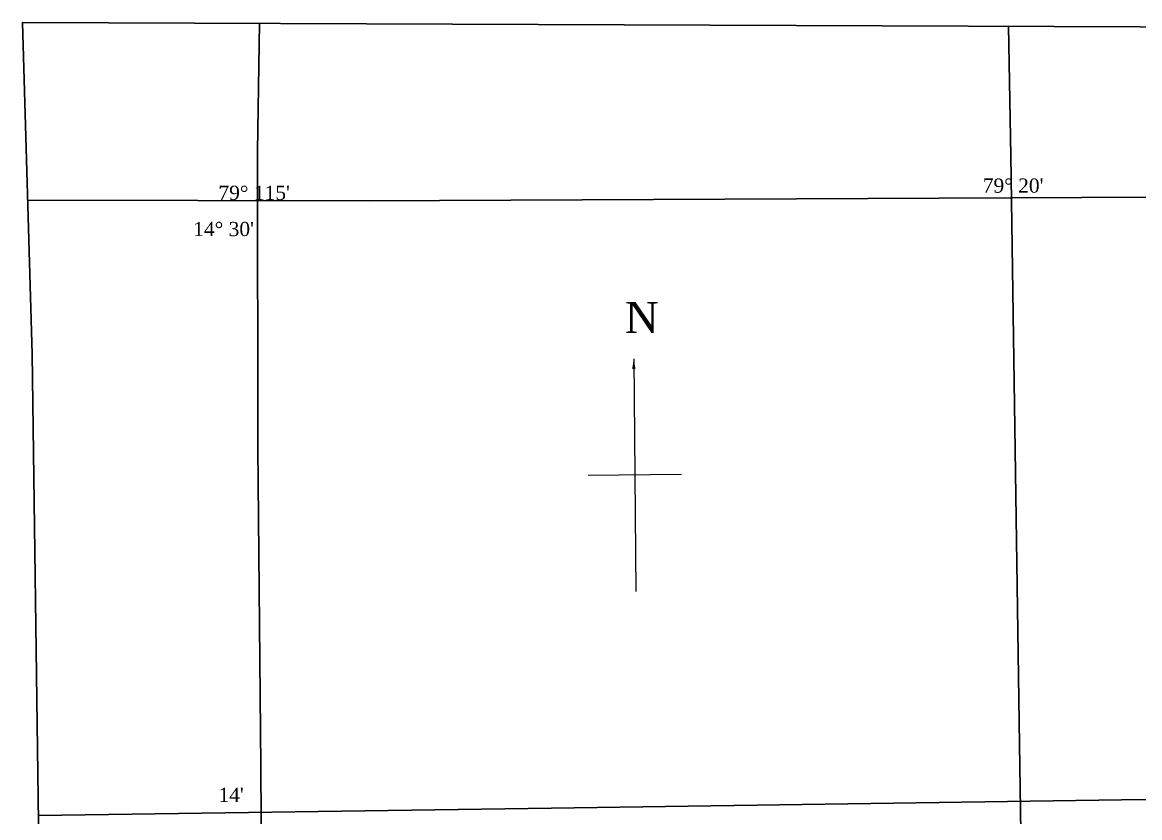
# Model space of a CAD drawing. Header units: millimetres. Extents: x 46 to 1858, y 42 to 1542.
# Drawn here: x 45.9 to 477.7, y 1234.2 to 1541.7 of the extents above; entities that cross this region are included whole.
import ezdxf

# ---------------------------------------------------------------- set-up
doc = ezdxf.new("R2010")
doc.units = ezdxf.units.MM
doc.header["$MEASUREMENT"] = 0
doc.layers.add('TEXT', color=7, linetype='Continuous')
doc.layers.add('TITLE', color=7, linetype='Continuous', lineweight=30)
doc.styles.get("Standard").update_dxf_attribs({"font": 'times.ttf'})
doc.dimstyles.get("Standard").update_dxf_attribs({"dimtxt": 0.18, "dimasz": 0.18, "dimexe": 0.18, "dimexo": 0.0625, "dimgap": 0.09, "dimtad": 0, "dimtih": 1, "dimtoh": 1, "dimdec": 4, "dimzin": 0, "dimdsep": 46, "dimtxsty": 'Standard', "dimcen": 0.09, "dimadec": 0, "dimazin": 0, "dimtfac": 1, "dimtdec": 4, "dimtofl": 0, "dimtmove": 0, "dimatfit": 3, "dimfxl": 0, "dimtolj": 1, "dimtzin": 0, "dimarcsym": 0})

msp = doc.modelspace()

# ---------------------------------------------------------------- linework, layer by layer
at = {"layer": 'TEXT'}
msp.add_line((300.71, 1366.85), (264.57, 1366.5), dxfattribs=at)
at = {"layer": 'TITLE'}
msp.add_lwpolyline([(68.13, 51.02), (526.98, 48.99), (1287.44, 42.31), (1383.18, 41.8), (1858.4, 51.96), (1856.87, 178.61), (1852.4, 800.35), (1850.04, 1535.56), (1607.41, 1535.56), (45.94, 1541.67), (49.72, 1413.44)], close=True, dxfattribs=at)
for points in [[(156.46, 50.63), (156.19, 101.33), (152.84, 238.39), (150.7, 331.65), (148.42, 413.88), (146.67, 535.62), (145.19, 646.6), (142.63, 818.47), (141.29, 924.89), (139.01, 1111.39), (138.07, 1254.09), (136.99, 1377.31), (136.86, 1491.79), (137.53, 1541.31)], [(451.51, 49.32), (447.93, 274.42), (438.28, 814.39), (433.54, 1109.2), (431.26, 1262.71), (427.91, 1490.03), (427.03, 1540.18)], [(47.97, 1472.92), (179.58, 1472.64), (482.88, 1474.03), (816.32, 1479.15), (1094.36, 1481.57), (1194.71, 1482.98), (1407.7, 1485.26), (1612.03, 1484.82), (1719.48, 1487.09), (1809.87, 1488.23), (1850.19, 1488.24)], [(52.13, 1235.14), (250.43, 1237.9), (470.71, 1241.1), (762.74, 1244.99), (1114.38, 1251.92), (1552.54, 1261.55), (1732.05, 1264.29), (1850.9, 1267.5)]]:
    msp.add_lwpolyline(points, dxfattribs=at)

# ---------------------------------------------------------------- texts
at = {"layer": 'TEXT'}
for s, p in [("79° 20'", (417.08, 1475.82)), ("79° 115'", (121.71, 1473.03)), ("14° 30'", (111.98, 1459.04)), ("14'", (121.71, 1240.32))]:
    msp.add_text(s, height=5.49, dxfattribs=at).set_placement(p)
at = {"layer": 'TEXT', "insert": (278.77, 1433.57), "char_height": 12, "width": 27.1968, "attachment_point": 1}
msp.add_mtext('N', dxfattribs=at)

# ---------------------------------------------------------------- leaders
at = {"layer": 'TEXT'}
msp.add_leader([(282.2, 1411.62), (283.08, 1321.72)], dimstyle='Standard', override={"dimasz": 4, "dimgap": 0.09, "dimtad": 0}, dxfattribs=at)

doc.saveas('drawing.dxf')
